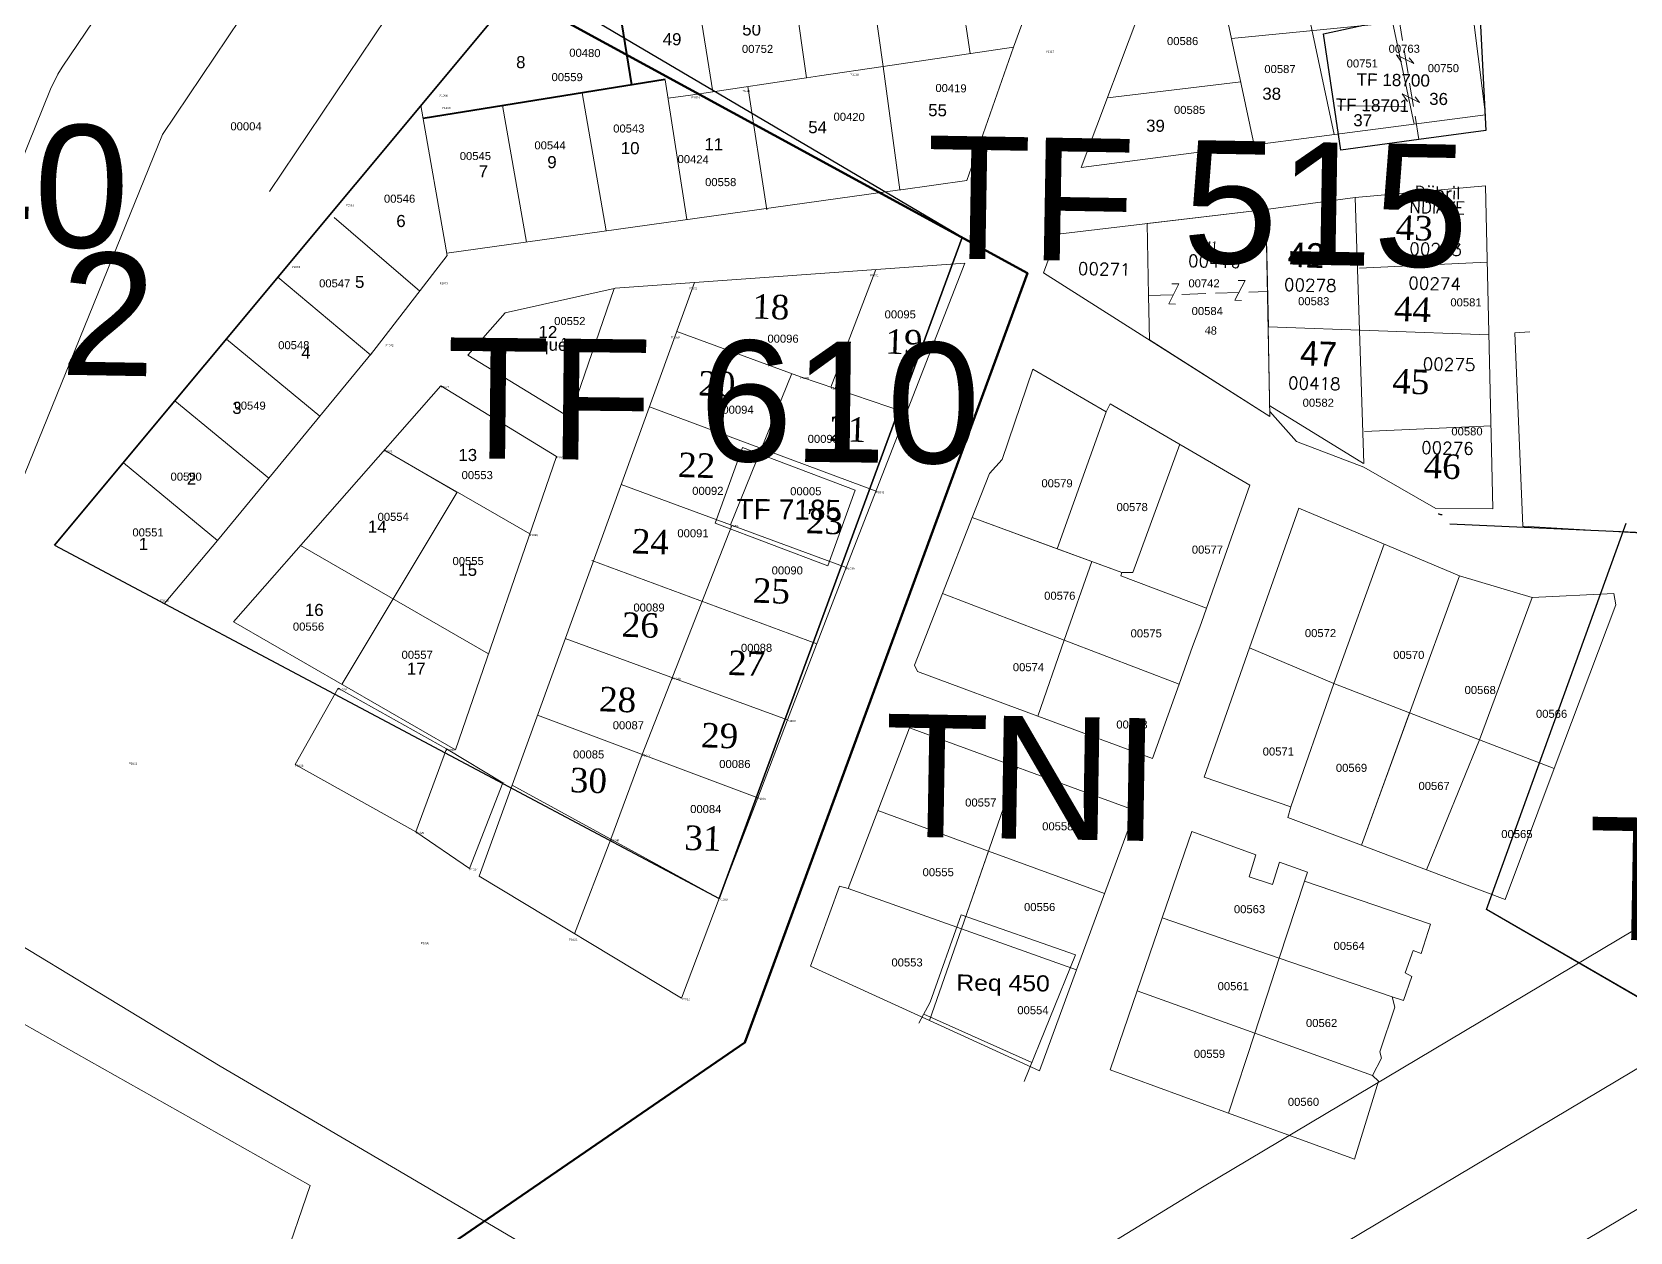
# Model space of a CAD drawing. Header units: metres. Extents: x 251686 to 255059, y 1627526 to 1631912.
# Drawn here: x 253522 to 253720.6, y 1629213.7 to 1629362.8 of the extents above; entities that cross this region are included whole.
import ezdxf
from ezdxf.enums import TextEntityAlignment as Align

# ---------------------------------------------------------------- set-up
doc = ezdxf.new("R2010")
doc.units = ezdxf.units.M
doc.header["$MEASUREMENT"] = 0
doc.linetypes.add('DGN Style 3', pattern=[4.156684, 2.96906, -1.187624])
for name, color, linetype, lineweight in [('610_515', 7, 'Continuous', 0), ('Autorisation de Morceller', 7, 'Continuous', 0), ('emprise_ht_pik_rufisque', 7, 'Continuous', 0), ('MORCELLEMENT', 7, 'Continuous', 0), ('Numero Parcelles', 7, 'Continuous', 13), ('Numero_TF', 7, 'Continuous', 0), ('Régularisation', 1, 'Continuous', 40), ('Réquisition', 240, 'Continuous', 0)]:
    doc.layers.add(name, color=color, linetype=linetype, lineweight=lineweight)
for name, color, linetype in [('A_revoir_niveau_0', 7, 'Continuous'), ('historique_numero_parcelle', 7, 'Continuous'), ('limites_parcelles', 7, 'Continuous'), ('limites_sections', 7, 'Continuous'), ('limites_tf', 7, 'Continuous'), ('numero_lot', 7, 'Continuous'), ('numero_parcelle', 7, 'Continuous'), ('toponymie', 7, 'Continuous')]:
    doc.layers.add(name, color=color, linetype=linetype)
doc.layers.add('Lignes HT Vectorisées', color=6, linetype='Continuous', lineweight=0, true_color=0xff00ff)
doc.styles.add('Style-Arial', font='arial.ttf')
doc.styles.add('Style-FANCY', font='times.ttf')
doc.styles.add('Style-Times New Roman', font='times.ttf')
doc.styles.add('Style-txt', font='txt.shx')

# ---------------------------------------------------------------- blocks, each defined once
blk = doc.blocks.new('*U81')
at = {"layer": 'Réquisition', "color": 3, "linetype": 'Continuous', "lineweight": 13}
for p, q in [((-8.340192, -0.490667, -0.000015), (-4.489091, 10.350776, -0.000015)), ((-4.489091, 10.350776, -0.000015), (9.742604, 5.4016, -0.000015)), ((9.742604, 5.4016, -0.000015), (3.361718, -10.350764, -0.000015)), ((-9.742631, -3.088123, -0.000015), (-8.340192, -0.490667, -0.000015)), ((4.325727, -7.970934, -0.000015), (-9.137345, -1.967074, -0.000015))]:
    blk.add_line(p, q, dxfattribs=at)

msp = doc.modelspace()

# ---------------------------------------------------------------- linework, layer by layer
at = {"layer": '610_515'}
for p, q in [((253648.74, 1629373.88), (253643.964233, 1629360.913858)), ((253627.798268, 1629358.51416), (253626.047503, 1629370.806068)), ((253618.257286, 1629357.097883), (253616.51098, 1629369.492621)), ((253604.593112, 1629367.835667), (253606.599986, 1629355.367458)), ((253643.964233, 1629360.913858), (253627.798268, 1629358.51416)), ((253617.106433, 1629356.927049), (253606.599986, 1629355.367458)), ((253618.257286, 1629357.097883), (253617.106433, 1629356.927049)), ((253618.257286, 1629357.097883), (253619.881408, 1629357.33897)), ((253619.881408, 1629357.33897), (253627.798268, 1629358.51416)), ((253627.798268, 1629358.51416), (253629.855481, 1629343.166846)), ((253603.817272, 1629354.954388), (253601.054149, 1629354.544226)), ((253606.599986, 1629355.367458), (253603.817272, 1629354.954388)), ((253629.855481, 1629343.166846), (253573.533558, 1629335.296534)), ((253559.553531, 1629339.753409), (253570.17282, 1629330.587034)), ((253573.582908, 1629335.014621), (253564.069234, 1629322.662264))]:
    msp.add_line(p, q, dxfattribs=at)
at = {"layer": '610_515', "flags": 128}
msp.add_lwpolyline([(253629.855481, 1629343.166846), (253627.798268, 1629358.51416), (253643.964233, 1629360.913858), (253638.193136, 1629344.331933), (253629.98171, 1629343.184485), (253629.855481, 1629343.166846)], close=True, dxfattribs=at)
at = {"layer": 'A_revoir_niveau_0', "color": 7, "linetype": 'Continuous', "lineweight": 0}
for p, q in [((253663.440413, 1629375.410371), (253652.402909, 1629345.944224)), ((253702.63396, 1629352.484397), (253652.402909, 1629345.944224)), ((253702.85602, 1629334.179981), (253687.003393, 1629333.4442)), ((253703.333447, 1629313.860265), (253687.621764, 1629313.131026)), ((253574.609287, 1629273.580029), (253547.016181, 1629289.480898)), ((253545.377207, 1629234.292899), (253495.540149, 1629264.446345)), ((253491.575462, 1629256.051591), (253556.538471, 1629219.456832)), ((253568.362659, 1629220.830995), (253545.377207, 1629234.292899)), ((253614.09317, 1629193.947215), (253568.362659, 1629220.830995)), ((253556.538471, 1629219.456832), (253549.133451, 1629197.799326))]:
    msp.add_line(p, q, dxfattribs=at)
at = {"layer": 'A_revoir_niveau_0', "color": 2, "lineweight": 0, "ltscale": 39.366323}
for p, q in [((253703.575769, 1629303.546865), (253702.632921, 1629343.675278)), ((253696.458802, 1629303.567756), (253703.575769, 1629303.546865))]:
    msp.add_line(p, q, dxfattribs=at)
at = {"layer": 'A_revoir_niveau_0', "color": 7, "linetype": 'Continuous', "lineweight": 0, "ltscale": 39.366323}
msp.add_line((253687.522482, 1629309.175318), (253686.46721, 1629342.213172), dxfattribs=at)
at = {"layer": 'A_revoir_niveau_0', "color": 7, "linetype": 'DGN Style 3', "lineweight": 0}
msp.add_line((253660.769106, 1629330.023635), (253675.570014, 1629330.548852), dxfattribs=at)
at = {"layer": 'A_revoir_niveau_0', "color": 1, "lineweight": 0, "ltscale": 39.366323}
for p, q in [((253660.881204, 1629324.512679), (253660.769106, 1629330.023635)), ((253675.554023, 1629330.548284), (253675.640882, 1629326.142165)), ((253675.640882, 1629326.142165), (253675.860616, 1629314.995689)), ((253675.860616, 1629314.995689), (253660.881204, 1629324.512679))]:
    msp.add_line(p, q, dxfattribs=at)
at = {"layer": 'A_revoir_niveau_0', "color": 7, "lineweight": 0, "ltscale": 39.366323, "flags": 128}
for points in [[(253675.664795, 1629326.141309), (253675.351076, 1629340.730018), (253686.46721, 1629342.213172), (253702.632921, 1629343.675278), (253703.575769, 1629303.546865), (253696.458802, 1629303.567756)], [(253675.640958, 1629326.142174), (253703.068267, 1629325.146587)], [(253675.844324, 1629316.34011), (253687.496874, 1629309.167521)], [(253696.458802, 1629303.567756), (253687.526399, 1629308.730392), (253679.167215, 1629311.917085), (253675.858468, 1629315.640696)]]:
    msp.add_lwpolyline(points, dxfattribs=at)
at = {"layer": 'A_revoir_niveau_0', "color": 1, "lineweight": 0, "ltscale": 39.366323, "flags": 128}
msp.add_lwpolyline([(253675.351, 1629340.730007), (253675.554099, 1629330.548301), (253675.640958, 1629326.142181), (253675.860692, 1629314.995705), (253660.881279, 1629324.512695), (253660.769181, 1629330.023651), (253660.593232, 1629338.97514), (253675.351, 1629340.730007)], close=True, dxfattribs=at)
msp.add_lwpolyline([(253647.726475, 1629332.870378), (253675.860616, 1629314.995689)], dxfattribs=at)
at = {"layer": 'A_revoir_niveau_0', "color": 1, "lineweight": 0, "ltscale": 39.366323}
msp.add_3dface([(253675.351, 1629340.73), (253675.860616, 1629314.995689), (253647.726475, 1629332.870378), (253649.473479, 1629337.65286)], dxfattribs=at)
at = {"layer": 'Autorisation de Morceller', "color": 7, "linetype": 'Continuous', "lineweight": 0}
for p, q in [((253552.548795, 1629332.318434), (253558.959859, 1629340.00151)), ((253546.147731, 1629324.635253), (253552.548795, 1629332.318434)), ((253564.087831, 1629322.646684), (253552.548795, 1629332.318434)), ((253539.746666, 1629316.952072), (253546.147731, 1629324.635253)), ((253546.147731, 1629324.635253), (253557.767602, 1629315.042658)), ((253564.320276, 1629322.988212), (253551.40622, 1629307.329058)), ((253533.345601, 1629309.268891), (253539.746666, 1629316.952072)), ((253551.40622, 1629307.329058), (253539.746666, 1629316.952072)), ((253524.787341, 1629299.008229), (253533.345601, 1629309.268891)), ((253533.345601, 1629309.268891), (253545.034839, 1629299.615564)), ((253545.034839, 1629299.615564), (253551.40622, 1629307.329058)), ((253545.034839, 1629299.615564), (253538.391791, 1629291.744914)), ((253538.391791, 1629291.744914), (253524.787341, 1629299.008229))]:
    msp.add_line(p, q, dxfattribs=at)
at = {"layer": 'emprise_ht_pik_rufisque', "color": 1}
for p, q in [((253525.741591, 1629358.412025), (253684.095096, 1629593.891782)), ((253708.885311, 1629576.995585), (253551.502536, 1629342.959355)), ((253667.471785, 1629219.236685), (253981.396731, 1629406.27601)), ((253996.838788, 1629380.555511), (253682.973054, 1629193.551829)), ((253524.29115, 1629355.685383), (253525.198514, 1629357.541564)), ((253525.198514, 1629357.541564), (253525.741591, 1629358.412025)), ((253425.564981, 1629112.575036), (253524.29115, 1629355.685383)), ((253351.406311, 1629026.032345), (253667.471785, 1629219.236685))]:
    msp.add_line(p, q, dxfattribs=at)
at = {"layer": 'Lignes HT Vectorisées', "color": 5, "flags": 128}
for points in [[(252300.518457, 1628679.779301), (252309.336602, 1628700.771082), (252580.077166, 1628648.773693), (252824.632129, 1628734.41955), (253013.710555, 1628846.692424), (253204.211081, 1628962.646401), (253437.574136, 1629102.280594), (253538.188903, 1629350.041559), (253696.542409, 1629585.521315), (253756.669149, 1629670.287472)], [(252300.518457, 1628679.779301), (252535.311637, 1628633.247882), (252681.576934, 1628604.669463), (252988.818538, 1628790.478887), (253359.183284, 1629013.205735), (253675.222294, 1629206.394463), (253989.117803, 1629393.415688), (254273.85418, 1629565.672671)]]:
    msp.add_lwpolyline(points, dxfattribs=at)
at = {"layer": 'limites_parcelles', "color": 7, "linetype": 'Continuous', "lineweight": 0}
for p, q in [((253699.042508, 1629381.659197), (253702.63396, 1629352.484397)), ((253687.749509, 1629379.677067), (253693.7854, 1629351.332298)), ((253594.479111, 1629330.934837), (253637.927384, 1629334.054882)), ((253626.854551, 1629333.259736), (253621.260847, 1629318.660728)), ((253637.927384, 1629334.054882), (253623.186116, 1629296.228023)), ((253580.782007, 1629327.895806), (253594.36137, 1629330.926742)), ((253594.36137, 1629330.926742), (253588.838762, 1629314.892815)), ((253594.36137, 1629330.926742), (253594.479815, 1629330.935247)), ((253576.154042, 1629322.630635), (253580.782007, 1629327.895806)), ((253617.513215, 1629319.938416), (253602.12655, 1629325.58245)), ((253576.154042, 1629322.630635), (253588.838762, 1629314.892815)), ((253608.794668, 1629301.545774), (253616.421267, 1629320.338957)), ((253617.513215, 1629319.938416), (253630.677151, 1629315.450408)), ((253547.016181, 1629289.480898), (253572.802853, 1629318.818034)), ((253572.802853, 1629318.818034), (253587.171724, 1629310.052864)), ((253598.716871, 1629316.191318), (253626.892406, 1629305.738555)), ((253583.850272, 1629300.409611), (253565.776847, 1629310.824646)), ((253565.776847, 1629310.824646), (253574.805381, 1629305.602532)), ((253587.171724, 1629310.052864), (253574.609287, 1629273.580029)), ((253574.81356, 1629305.617128), (253560.534632, 1629281.804534)), ((253623.186116, 1629296.228023), (253595.220537, 1629306.56152)), ((253608.979238, 1629301.477574), (253597.824199, 1629273.016666)), ((253578.725605, 1629285.531038), (253555.37296, 1629298.988289)), ((253619.526933, 1629286.767475), (253591.561355, 1629297.100973)), ((253623.186116, 1629296.228023), (253615.867751, 1629277.306928)), ((253615.867751, 1629277.306928), (253588.270171, 1629287.418429)), ((253612.179938, 1629267.632472), (253584.813029, 1629277.896572)), ((253612.179938, 1629267.632472), (253615.867751, 1629277.306928)), ((253573.487249, 1629273.712782), (253569.699976, 1629263.404965)), ((253573.487953, 1629273.713192), (253569.70068, 1629263.405375)), ((253580.496303, 1629269.4994), (253573.487249, 1629273.712782)), ((253597.824199, 1629273.016666), (253593.936218, 1629262.469778)), ((253576.370891, 1629258.856057), (253580.496303, 1629269.4994)), ((253607.410131, 1629255.117442), (253581.646741, 1629269.175802)), ((253607.410131, 1629255.117442), (253612.179938, 1629267.632472)), ((253569.699976, 1629263.404965), (253576.370891, 1629258.856057)), ((253593.936218, 1629262.469778), (253589.428999, 1629250.735653)), ((253577.544701, 1629257.877733), (253602.73015, 1629242.74209)), ((253602.73015, 1629242.74209), (253607.410131, 1629255.117442))]:
    msp.add_line(p, q, dxfattribs=at)
at = {"layer": 'limites_parcelles', "color": 7, "lineweight": 0}
for p, q in [((253677.893665, 1629377.947184), (253683.837012, 1629350.037001)), ((253668.03782, 1629376.217301), (253673.888625, 1629348.741703)), ((253706.315123, 1629325.405174), (253708.153453, 1629325.540532)), ((253707.274142, 1629301.378253), (253706.315123, 1629325.405174)), ((253649.410596, 1629298.579762), (253655.492836, 1629315.584587)), ((253655.492836, 1629315.584587), (253656.014419, 1629316.580826)), ((253656.014419, 1629316.580826), (253673.367861, 1629306.480685)), ((253664.652367, 1629311.553322), (253658.820599, 1629295.63272)), ((253673.367861, 1629306.480685), (253667.141472, 1629288.81674)), ((253673.319324, 1629286.245979), (253679.445051, 1629303.624352)), ((253679.445051, 1629303.624352), (253699.417444, 1629295.191782)), ((253734.998113, 1629299.74839), (253707.274142, 1629301.378253)), ((253690.063338, 1629299.141191), (253683.779168, 1629281.827979)), ((253657.431529, 1629295.622098), (253649.410596, 1629298.579762)), ((253650.293454, 1629287.208328), (253653.703106, 1629296.996928)), ((253653.703106, 1629296.996928), (253657.431529, 1629295.622098)), ((253657.431529, 1629295.622098), (253657.302272, 1629295.22421)), ((253657.302272, 1629295.22421), (253667.983165, 1629291.204578)), ((253658.820599, 1629295.63272), (253657.431529, 1629295.622098)), ((253687.220703, 1629261.736799), (253699.417444, 1629295.191782)), ((253699.417444, 1629295.191782), (253708.437419, 1629292.534383)), ((253701.891699, 1629274.82227), (253708.437419, 1629292.534383)), ((253708.437419, 1629292.534383), (253718.620895, 1629293.009151)), ((253718.829955, 1629291.621598), (253711.186653, 1629271.25626)), ((253718.620895, 1629293.009151), (253718.829955, 1629291.621598)), ((253664.563385, 1629281.763111), (253650.293454, 1629287.208328)), ((253667.141472, 1629288.81674), (253666.233634, 1629286.428397)), ((253666.233634, 1629286.428397), (253664.563385, 1629281.763111)), ((253683.779168, 1629281.827979), (253673.319324, 1629286.245979)), ((253693.214837, 1629278.178376), (253701.891699, 1629274.82227)), ((253623.415874, 1629256.343507), (253631.037982, 1629276.316262)), ((253631.037982, 1629276.316262), (253659.097186, 1629266.038085)), ((253701.891699, 1629274.82227), (253695.299776, 1629258.691061)), ((253711.186653, 1629271.25626), (253701.891699, 1629274.82227)), ((253637.501119, 1629251.333062), (253644.487915, 1629271.389508)), ((253627.112362, 1629266.029678), (253640.869517, 1629261.002458)), ((253659.097186, 1629266.038085), (253651.815804, 1629246.241001)), ((253662.470282, 1629252.724785), (253666.14734, 1629263.455591)), ((253666.14734, 1629263.455591), (253674.107641, 1629260.539707)), ((253695.299776, 1629258.691061), (253687.220703, 1629261.736799)), ((253640.869517, 1629261.002458), (253637.501119, 1629251.333062)), ((253640.869517, 1629261.002458), (253655.304906, 1629255.727394)), ((253674.107641, 1629260.539707), (253673.268478, 1629257.821139)), ((253676.186497, 1629256.8512), (253677.025154, 1629259.635915)), ((253677.025154, 1629259.635915), (253680.540511, 1629258.405944)), ((253673.268478, 1629257.821139), (253676.186497, 1629256.8512)), ((253680.540511, 1629258.405944), (253680.152233, 1629257.278424)), ((253637.501119, 1629251.333062), (253623.415874, 1629256.343507)), ((253680.152233, 1629257.278424), (253677.014763, 1629247.711157)), ((253677.014763, 1629247.711157), (253662.470282, 1629252.724785)), ((253651.815804, 1629246.241001), (253637.501119, 1629251.333062))]:
    msp.add_line(p, q, dxfattribs=at)
at = {"layer": 'limites_parcelles', "color": 7, "linetype": 'Continuous', "lineweight": 0, "flags": 128}
for points in [[(253577.544701, 1629257.877733), (253604.326614, 1629331.641992)], [(253569.70068, 1629263.405375), (253554.683594, 1629271.768285), (253560.047886, 1629281.258007), (253573.487953, 1629273.713192)]]:
    msp.add_lwpolyline(points, dxfattribs=at)
at = {"layer": 'limites_parcelles', "color": 7, "lineweight": 0, "flags": 128}
for points in [[(253655.492836, 1629315.584587), (253649.410596, 1629298.579762), (253638.856172, 1629302.471633), (253640.998337, 1629307.932651), (253642.572695, 1629309.66459), (253646.389842, 1629320.873135), (253655.492836, 1629315.584587)], [(253650.293454, 1629287.208328), (253647.008761, 1629277.778468), (253632.05781, 1629283.322622), (253631.654864, 1629284.113341), (253635.137505, 1629292.991638), (253650.293454, 1629287.208328)], [(253693.214837, 1629278.178376), (253687.220703, 1629261.736799), (253678.085256, 1629265.18078), (253678.472018, 1629266.506738), (253683.779168, 1629281.827979), (253693.214837, 1629278.178376)], [(253637.501119, 1629251.333062), (253633.535531, 1629239.949362), (253618.726688, 1629246.715895), (253622.355007, 1629256.666145), (253623.415874, 1629256.343507), (253637.501119, 1629251.333062)], [(253677.014763, 1629247.711157), (253680.152233, 1629257.278424), (253695.80471, 1629251.907657), (253694.641897, 1629248.260513), (253693.64667, 1629248.649803), (253692.67572, 1629245.864077), (253693.473014, 1629245.407123), (253692.437436, 1629242.422453), (253691.044826, 1629242.874855), (253677.014763, 1629247.711157)], [(253673.959466, 1629238.394462), (253677.014763, 1629247.711157), (253691.044826, 1629242.874855), (253691.385166, 1629241.620606), (253689.509413, 1629236.04966), (253689.713921, 1629235.257423), (253688.605621, 1629233.132147), (253673.959466, 1629238.394462)], [(253670.696701, 1629228.445122), (253673.959466, 1629238.394462), (253688.605621, 1629233.132147), (253689.338793, 1629232.410103), (253686.369913, 1629222.729495), (253670.696701, 1629228.445122)]]:
    msp.add_lwpolyline(points, close=True, dxfattribs=at)
at = {"layer": 'limites_parcelles', "color": 7, "lineweight": 0}
for points in [[(253650.293454, 1629287.208328), (253635.137505, 1629292.991638), (253638.856172, 1629302.471633), (253653.703106, 1629296.996928)], [(253664.563385, 1629281.763111), (253661.246593, 1629272.498755), (253647.008761, 1629277.778468), (253650.293454, 1629287.208328)], [(253683.779168, 1629281.827979), (253678.472018, 1629266.506738), (253667.661362, 1629270.194627), (253673.319324, 1629286.245979)], [(253711.186653, 1629271.25626), (253705.086158, 1629255.001684), (253695.299776, 1629258.691061), (253701.891699, 1629274.82227)], [(253677.014763, 1629247.711157), (253673.959466, 1629238.394462), (253659.357558, 1629243.64088), (253662.470282, 1629252.724785)], [(253633.535531, 1629239.949362), (253637.501119, 1629251.333062), (253651.815804, 1629246.241001), (253647.204554, 1629233.703641)], [(253673.959466, 1629238.394462), (253670.696701, 1629228.445122), (253655.988475, 1629233.808843), (253659.357558, 1629243.64088)]]:
    msp.add_3dface(points, dxfattribs=at)
at = {"layer": 'limites_sections', "color": 112, "linetype": 'Continuous', "lineweight": 40, "flags": 128}
msp.add_lwpolyline([(253296.433833, 1629591.041829), (253325.488232, 1629598.583625), (253335.489313, 1629603.43379), (253394.946971, 1629619.275828), (253463.160636, 1629612.887361), (253503.680442, 1629399.747351), (253514.635914, 1629393.291819), (253582.750222, 1629367.142066), (253645.724376, 1629332.796864), (253610.604382, 1629237.232821), (253568.742349, 1629208.536363), (253491.693527, 1628988.971109)], dxfattribs=at)
msp.add_lwpolyline([(254266.730159, 1629287.7978), (254255.5318, 1628934.7207), (254250.7693, 1628842.2487), (254252.604451, 1628732.803901), (254244.313956, 1628604.775537), (254169.035754, 1628626.001151), (253998.556975, 1628699.307072), (253949.11819, 1628726.583729), (253891.317458, 1628762.517835), (253742.585904, 1628844.838708), (253570.655215, 1628943.916078), (253545.430769, 1628958.160463), (253491.693527, 1628988.971109), (253568.742349, 1629208.536363), (253610.604382, 1629237.232821), (253645.724376, 1629332.796864), (253582.750222, 1629367.142066), (253662.593019, 1629378.69766), (253971.493519, 1629433.829493), (254024.768125, 1629444.484354), (254097.221642, 1629442.494943), (254172.484174, 1629409.319252), (254266.730159, 1629287.7978)], close=True, dxfattribs=at)
at = {"layer": 'limites_tf', "color": 1, "linetype": 'Continuous', "lineweight": 30}
for p, q in [((253524.787341, 1629299.008229), (253580.826629, 1629366.233249)), ((253637.584751, 1629337.264992), (253607.410131, 1629255.117442))]:
    msp.add_line(p, q, dxfattribs=at)
at = {"layer": 'limites_tf', "color": 7, "linetype": 'DGN Style 3', "lineweight": 0}
msp.add_line((253694.37, 1629349.41), (253691.87, 1629364.59), dxfattribs=at)
at = {"layer": 'limites_tf', "color": 5, "linetype": 'Continuous', "lineweight": 30}
for p, q in [((253701.94, 1629365.21), (253702.67, 1629350.53)), ((253702.67, 1629350.53), (253694.37, 1629349.41)), ((253702.768969, 1629253.746491), (253720.128591, 1629301.760068)), ((253769.874448, 1629214.899942), (253702.765668, 1629253.737361)), ((253769.877749, 1629214.909071), (253702.768969, 1629253.746491))]:
    msp.add_line(p, q, dxfattribs=at)
at = {"layer": 'limites_tf', "color": 5, "linetype": 'Continuous', "lineweight": 30, "flags": 128}
for points in [[(253587.104298, 1629366.996927), (253580.825924, 1629366.232839), (253524.786637, 1629299.007819), (253607.410131, 1629255.117442), (253637.584751, 1629337.264992), (253636.865927, 1629337.688364), (253589.544792, 1629365.559527), (253587.396254, 1629366.824971), (253587.104298, 1629366.996927)], [(253691.87, 1629364.59), (253701.94, 1629365.21), (253702.67, 1629350.53), (253694.37, 1629349.41), (253684.67, 1629348.09), (253682.53, 1629362.57), (253691.87, 1629364.59)]]:
    msp.add_lwpolyline(points, close=True, dxfattribs=at)
msp.add_lwpolyline([(253698.217548, 1629301.681805), (253721.294387, 1629300.636294), (253741.429309, 1629299.724068), (253742.539789, 1629299.673757)], dxfattribs=at)
at = {"layer": 'limites_tf', "color": 5, "linetype": 'Continuous', "lineweight": 30, "extrusion": (0, 0, -1)}
msp.add_arc((-253697.291644, 1629303.785742), 1, 272.569075, 300.339233, dxfattribs=at)
at = {"layer": 'limites_tf', "color": 5, "linetype": 'Continuous', "lineweight": 30}
msp.add_arc((253697.291644, 1629303.785742), 1, 239.660767, 256.144589, dxfattribs=at)
at = {"layer": 'MORCELLEMENT', "color": 7, "linetype": 'Continuous', "lineweight": 0}
for p, q in [((253593.352871, 1629338.066045), (253590.347597, 1629355.233646)), ((253610.94593, 1629356.012576), (253613.312888, 1629340.681553)), ((253573.582908, 1629335.014621), (253570.323546, 1629353.633697)), ((253583.443215, 1629336.681289), (253580.471448, 1629353.657477))]:
    msp.add_line(p, q, dxfattribs=at)
at = {"layer": 'MORCELLEMENT', "color": 7, "linetype": 'Continuous', "lineweight": 0, "flags": 128}
msp.add_lwpolyline([(253600.699091, 1629356.843972), (253603.38185, 1629339.467474)], dxfattribs=at)
at = {"layer": 'numero_lot', "color": 1, "linetype": 'Continuous', "lineweight": 0}
msp.add_line((253684.287495, 1629353.602376, -555362.700234), (253692.725463, 1629353.513731, -555362.700234), dxfattribs=at)
at = {"layer": 'numero_lot', "color": 7, "linetype": 'Continuous', "lineweight": 0, "elevation": -555362.700234, "flags": 128}
for points in [[(253692.215451, 1629359.015276), (253691.568215, 1629359.962708), (253693.74073, 1629358.870319), (253693.177089, 1629359.560497)], [(253692.936452, 1629354.166927), (253692.289217, 1629355.11436), (253694.461731, 1629354.02197), (253693.898091, 1629354.712148)]]:
    msp.add_lwpolyline(points, dxfattribs=at)
at = {"layer": 'numero_tf', "color": 5, "linetype": 'Continuous', "lineweight": 13}
for p, q in [((253606.890032, 1629301.755479), (253610.299016, 1629311.160187)), ((253610.299016, 1629311.160187), (253624.314244, 1629305.872666)), ((253624.314244, 1629305.872666), (253620.90526, 1629296.467958)), ((253620.90526, 1629296.467958), (253606.890032, 1629301.755479))]:
    msp.add_line(p, q, dxfattribs=at)
at = {"layer": 'Régularisation', "color": 7, "linetype": 'Continuous', "lineweight": 0}
for p, q in [((253636.764604, 1629372.25781), (253638.577994, 1629360.114318)), ((253671.070214, 1629361.977065), (253701.176268, 1629364.908097)), ((253672.219386, 1629356.580514), (253655.644606, 1629354.598384))]:
    msp.add_line(p, q, dxfattribs=at)
at = {"layer": 'Régularisation', "color": 1, "linetype": 'Continuous', "lineweight": 40}
for p, q in [((253596.544487, 1629356.238885), (253594.89846, 1629366.487809)), ((253570.597, 1629352.071592), (253600.689726, 1629356.904631))]:
    msp.add_line(p, q, dxfattribs=at)
at = {"layer": 'Régularisation', "color": 7, "linetype": 'Continuous', "lineweight": 0, "flags": 128}
for points in [[(253663.664353, 1629331.48061), (253664.544844, 1629331.47136), (253663.268937, 1629329.026098), (253664.105376, 1629328.962916)], [(253671.885795, 1629331.923914), (253672.766286, 1629331.914664), (253671.49038, 1629329.469402), (253672.326818, 1629329.406219)]]:
    msp.add_lwpolyline(points, dxfattribs=at)

# ---------------------------------------------------------------- block references
at = {"layer": 'Réquisition', "color": 3, "linetype": 'Continuous', "lineweight": 13}
msp.add_blockref('*U81', (253641.951091, 1629242.713224, 0.000015), dxfattribs=at)

# ---------------------------------------------------------------- texts
at = {"layer": 'Autorisation de Morceller', "color": 4, "linetype": 'Continuous', "lineweight": 0, "style": 'Style-Arial'}
msp.add_text('Mosquée', height=1.5, rotation=359.3981, dxfattribs=at).set_placement((253581.082213, 1629324.736227), align=Align.TOP_LEFT)
at = {"layer": 'historique_numero_parcelle', "color": 7, "lineweight": 0, "style": 'Style-txt'}
msp.add_text('00416', height=1.524, rotation=358.72223, dxfattribs=at).set_placement((253668.945415, 1629334.289203), align=Align.MIDDLE_CENTER)
at = {"layer": 'historique_numero_parcelle', "color": 7, "lineweight": 13, "char_height": 1, "attachment_point": 1, "rotation": 359.00277437, "line_spacing_factor": 0.6, "style": 'Style-txt'}
for s, insert in [('\\fArial|b0|i0|c00|p39;00480', (253588.773453, 1629360.719705)), ('\\fArial|b0|i0|c00|p39;00424', (253602.230692, 1629347.506264))]:
    msp.add_mtext(s, dxfattribs=dict(at, insert=insert))
at = {"layer": 'historique_numero_parcelle', "color": 7, "lineweight": 0, "char_height": 1, "attachment_point": 1, "rotation": 0.04279994, "line_spacing_factor": 0.6, "style": 'Style-txt'}
for s, insert in [('\\fArial|b0|i0|c00|p39;00751', (253685.391938, 1629359.373763)), ('\\fArial|b0|i0|c00|p39;00750', (253695.468858, 1629358.78848)), ('\\fArial|b0|i0|c00|p39;00584', (253666.123377, 1629328.609755))]:
    msp.add_mtext(s, dxfattribs=dict(at, insert=insert))
at = {"layer": 'limites_parcelles', "color": 7, "linetype": 'Continuous', "lineweight": 0, "style": 'Style-Arial'}
msp.add_text('P1077', height=0.254, rotation=359, dxfattribs=at).set_placement((253572.802853, 1629318.818034), align=Align.TOP_LEFT)
at = {"layer": 'Numero Parcelles', "color": 210, "lineweight": 0, "style": 'Style-txt'}
for s, p in [('00273', (253696.45005, 1629335.777101)), ('00271', (253655.256747, 1629333.330469)), ('00278', (253680.873165, 1629331.330453)), ('00274', (253696.324633, 1629331.52114)), ('00275', (253698.116776, 1629321.491155)), ('00418', (253681.375821, 1629319.108815)), ('00276', (253697.915168, 1629311.085625))]:
    msp.add_text(s, height=1.524, rotation=358.72223, dxfattribs=at).set_placement(p, align=Align.MIDDLE_CENTER)
at = {"layer": 'Numero Parcelles', "color": 4, "lineweight": 0, "insert": (253696.652995, 1629341.914242), "char_height": 1.524, "attachment_point": 5, "rotation": 358.72225506, "line_spacing_factor": 0.72, "style": 'Style-txt'}
msp.add_mtext('Djibril\\PNDIAYE', dxfattribs=at)
at = {"layer": 'numero_lot', "color": 7, "linetype": 'Continuous', "lineweight": 0, "style": 'Style-Arial'}
for s, p in [('49', (253600.381453, 1629362.649378)), ('50', (253610.269404, 1629363.860272)), ('8', (253582.16256, 1629359.79323)), ('38', (253674.915712, 1629355.878754)), ('36', (253695.661354, 1629355.22846)), ('55', (253633.382772, 1629353.828297)), ('54', (253618.474972, 1629351.709619)), ('39', (253660.471385, 1629351.899952)), ('37', (253686.226733, 1629352.575724)), ('10', (253595.173604, 1629349.121421)), ('11', (253605.56445, 1629349.603766)), ('9', (253586.036217, 1629347.371149)), ('7', (253577.502468, 1629346.219267)), ('6', (253567.266861, 1629340.056283)), ('5', (253562.139716, 1629332.487014)), ('12', (253584.954334, 1629326.270629)), ('4', (253555.454925, 1629323.695801)), ('3', (253546.882083, 1629316.835714)), ('13', (253574.984917, 1629310.991514)), ('2', (253541.238088, 1629308.033568)), ('14', (253563.735125, 1629302.089234)), ('1', (253535.25446, 1629299.930004)), ('15', (253574.982768, 1629296.721457)), ('16', (253555.906183, 1629291.738973)), ('17', (253568.583513, 1629284.433505))]:
    msp.add_text(s, height=1.5, rotation=359.3981, dxfattribs=at).set_placement(p, align=Align.TOP_LEFT)
at = {"layer": 'numero_lot', "color": 7, "linetype": 'Continuous', "lineweight": 0}
for s, height, style, p in [('43', 3.048, 'Style-FANCY', (253693.805149, 1629338.44786)), ('41', 0.999905, 'Style-Times New Roman', (253668.575389, 1629336.27324)), ('44', 3.048, 'Style-FANCY', (253693.579465, 1629328.329736)), ('48', 0.999905, 'Style-Times New Roman', (253668.501551, 1629325.708148)), ('45', 3.048, 'Style-FANCY', (253693.379247, 1629319.353363)), ('46', 3.048, 'Style-FANCY', (253697.270959, 1629308.823723))]:
    msp.add_text(s, height=height, rotation=357.72223, dxfattribs=dict(at, style=style)).set_placement(p, align=Align.MIDDLE_CENTER)
at = {"layer": 'numero_lot', "color": 7, "linetype": 'Continuous', "lineweight": 0, "style": 'Style-Arial'}
msp.add_text('lot 2', height=15.24, rotation=359.0028, dxfattribs=at).set_placement((253497.003848, 1629320.696102))
at = {"layer": 'numero_lot', "color": 7, "linetype": 'Continuous', "lineweight": 13, "style": 'Style-FANCY'}
for s, p in [('18', (253613.824808, 1629328.637116)), ('19', (253630.364953, 1629324.277314)), ('20', (253607.11057, 1629319.073057)), ('21', (253623.380262, 1629313.427142)), ('22', (253604.602447, 1629308.939105)), ('23', (253620.501649, 1629301.959175)), ('24', (253598.844276, 1629299.446792)), ('25', (253613.889763, 1629293.330426)), ('26', (253597.600206, 1629289.091411)), ('27', (253610.808673, 1629284.337507)), ('28', (253594.780221, 1629279.827855)), ('29', (253607.461835, 1629275.349226)), ('30', (253591.149063, 1629269.78022)), ('31', (253605.378734, 1629262.613776))]:
    msp.add_text(s, height=3.048, rotation=358, dxfattribs=at).set_placement(p, align=Align.MIDDLE_CENTER)
at = {"layer": 'numero_lot', "color": 7, "linetype": 'Continuous', "lineweight": 0, "char_height": 3.047709, "attachment_point": 5, "rotation": 357.72223686, "line_spacing_factor": 0.6, "style": 'Style-FANCY'}
for s, insert in [('\\FFANCY;42', (253680.331817, 1629335.056841)), ('\\FFANCY;42', (253680.357425, 1629335.064638)), ('\\FFANCY;47', (253681.889706, 1629322.811533)), ('\\FFANCY;47', (253681.915314, 1629322.81933))]:
    msp.add_mtext(s, dxfattribs=dict(at, insert=insert))
at = {"layer": 'numero_parcelle', "color": 5, "style": 'Style-Arial'}
for s, rotation, p in [('00559', 0.0028, (253586.55793, 1629357.677901)), ('00419', 359.0028, (253634.279203, 1629356.33709)), ('00420', 359.0028, (253621.618777, 1629352.768551)), ('00543', 0.0028, (253594.223269, 1629351.290377)), ('00544', 0.0028, (253584.430523, 1629349.199208)), ('00545', 0.0028, (253575.151077, 1629347.870853)), ('00558', 0.0028, (253605.643728, 1629344.633186)), ('00546', 0.0028, (253565.728101, 1629342.572019)), ('00547', 0.0028, (253557.664844, 1629332.053853)), ('00552', 0.0028, (253586.88328, 1629327.369607)), ('00548', 0.0028, (253552.580434, 1629324.366986)), ('00549', 0.0028, (253547.148804, 1629316.858361)), ('00550', 0.0028, (253539.197125, 1629308.033468)), ('00553', 0.0028, (253575.377172, 1629308.224481)), ('00554', 0.0028, (253564.937192, 1629303.038177)), ('00551', 0.0028, (253534.459608, 1629301.103723)), ('00555', 0.0028, (253574.246767, 1629297.542548)), ('00556', 0.0028, (253554.408417, 1629289.399605)), ('00557', 0.0028, (253567.913489, 1629285.896816))]:
    msp.add_text(s, height=1, rotation=rotation, dxfattribs=at).set_placement(p, align=Align.TOP_LEFT)
at = {"layer": 'numero_parcelle', "color": 5, "char_height": 1, "attachment_point": 1, "line_spacing_factor": 0.6, "style": 'Style-txt'}
for s, insert, rotation in [('\\fArial|b0|i0|c00|p39;00752', (253610.225206, 1629361.183705), 0.04279994), ('\\fArial|b0|i0|c00|p39;00586', (253663.060319, 1629362.156338), 0.04279994), ('\\fArial|b0|i0|c00|p39;00763', (253690.609969, 1629361.200123), 0.04279994), ('\\fArial|b0|i0|c00|p39;00587', (253675.160986, 1629358.679123), 0.04279994), ('\\fArial|b0|i0|c00|p39;00585', (253663.928209, 1629353.60525), 0.04279994), ('\\fArial|b0|i0|c00|p39;00004', (253546.639927, 1629351.566385), 0.00280749), ('\\fArial|b0|i0|c00|p39;00742', (253665.722549, 1629332.053428), 0.04279994), ('\\fArial|b0|i0|c00|p39;00583', (253679.354954, 1629329.83241), 0.04279994), ('\\fArial|b0|i0|c00|p39;00581', (253698.283748, 1629329.687155), 0.04279994), ('\\fArial|b0|i0|c00|p39;00095', (253627.960998, 1629328.196981, -555362.700235), 0.00280749), ('\\fArial|b0|i0|c00|p39;00096', (253613.392431, 1629325.179786), 0.00280749), ('\\fArial|b0|i0|c00|p39;00582', (253679.921549, 1629317.216183), 0.04279994), ('\\fArial|b0|i0|c00|p39;00094', (253607.795724, 1629316.34945), 0.00280749), ('\\fArial|b0|i0|c00|p39;00580', (253698.406344, 1629313.653991), 0.04279994), ('\\fArial|b0|i0|c00|p39;00093', (253618.396546, 1629312.725058), 0.00280749), ('\\fArial|b0|i0|c00|p39;00579', (253647.448472, 1629307.20818), 0.04279994), ('\\fArial|b0|i0|c00|p39;00092', (253604.042638, 1629306.267052), 0.00280749), ('\\fArial|b0|i0|c00|p39;00005', (253616.220548, 1629306.217064), 0.00280749), ('\\fArial|b0|i0|c00|p39;00578', (253656.787456, 1629304.251507), 0.04279994), ('\\fArial|b0|i0|c00|p39;00091', (253602.199017, 1629300.995209), 0.00280749), ('\\fArial|b0|i0|c00|p39;00577', (253666.14425, 1629298.965676), 0.04279994), ('\\fArial|b0|i0|c00|p39;00090', (253613.91918, 1629296.382348), 0.00280749), ('\\fArial|b0|i0|c00|p39;00576', (253647.788226, 1629293.235012), 0.04279994), ('\\fArial|b0|i0|c00|p39;00089', (253596.733997, 1629291.769486), 0.00280749), ('\\fArial|b0|i0|c00|p39;00575', (253658.536189, 1629288.557132), 0.04279994), ('\\fArial|b0|i0|c00|p39;00572', (253680.198141, 1629288.591314), 0.04279994), ('\\fArial|b0|i0|c00|p39;00088', (253610.100251, 1629286.761236), 0.00280749), ('\\fArial|b0|i0|c00|p39;00570', (253691.165615, 1629285.880023), 0.04279994), ('\\fArial|b0|i0|c00|p39;00574', (253643.896675, 1629284.353937), 0.04279994), ('\\fArial|b0|i0|c00|p39;00568', (253700.049494, 1629281.522294), 0.04279994), ('\\fArial|b0|i0|c00|p39;00573', (253656.761154, 1629277.231492), 0.04279994), ('\\fArial|b0|i0|c00|p39;00566', (253708.922686, 1629278.56206), 0.04279994), ('\\fArial|b0|i0|c00|p39;00087', (253594.166096, 1629277.140124), 0.00280749), ('\\fArial|b0|i0|c00|p39;00085', (253589.227825, 1629273.515732), 0.00280749), ('\\fArial|b0|i0|c00|p39;00571', (253674.95374, 1629273.87666), 0.04279994), ('\\fArial|b0|i0|c00|p39;00086', (253607.400663, 1629272.329568), 0.00280749), ('\\fArial|b0|i0|c00|p39;00569', (253684.052704, 1629271.849869), 0.04279994), ('\\fArial|b0|i0|c00|p39;00567', (253694.317929, 1629269.599067), 0.04279994), ('\\fArial|b0|i0|c00|p39;00557', (253637.969615, 1629267.537698), 0.04279994), ('\\fArial|b0|i0|c00|p39;00084', (253603.790013, 1629266.728245), 0.00280749), ('\\fArial|b0|i0|c00|p39;00558', (253647.541495, 1629264.582806), 0.04279994), ('\\fArial|b0|i0|c00|p39;00565', (253704.611649, 1629263.621613), 0.04279994), ('\\fArial|b0|i0|c00|p39;00555', (253632.678908, 1629258.878854), 0.04279994), ('\\fArial|b0|i0|c00|p39;00556', (253645.289119, 1629254.549618), 0.04279994), ('\\fArial|b0|i0|c00|p39;00563', (253671.377009, 1629254.283238), 0.04279994), ('\\fArial|b0|i0|c00|p39;00564', (253683.756106, 1629249.719306), 0.04279994), ('\\fArial|b0|i0|c00|p39;00553', (253628.805166, 1629247.668621), 0.04279994), ('\\fArial|b0|i0|c00|p39;00561', (253669.353967, 1629244.717663), 0.04279994), ('\\fArial|b0|i0|c00|p39;00554', (253644.455489, 1629241.732125), 0.04279994), ('\\fArial|b0|i0|c00|p39;00562', (253680.335689, 1629240.143045), 0.04279994), ('\\fArial|b0|i0|c00|p39;00559', (253666.390437, 1629236.309543), 0.04279994), ('\\fArial|b0|i0|c00|p39;00560', (253678.081532, 1629230.342773), 0.04279994)]:
    msp.add_mtext(s, dxfattribs=dict(at, insert=insert, rotation=rotation))
at = {"layer": 'numero_tf', "color": 4, "linetype": 'Continuous', "lineweight": 0, "style": 'Style-Arial'}
for s, height, rotation, p in [('TF 18700', 1.524, 359.0028, (253686.616842, 1629356.14226)), ('TF 18701', 1.524, 359.0028, (253684.024855, 1629353.007294)), ('TF 640', 15.24, 359.0028, (253466.49936, 1629337.061267)), ('TF 515', 15.24, 359.0028, (253632.991842, 1629334.688633)), ('TF 610', 15, 359.3981, (253573.415174, 1629309.832768)), ('TNI', 15.24, 359.0028, (253627.770647, 1629262.833085)), ('TF 604', 15.24, 359.0028, (253715.244146, 1629250.043129))]:
    msp.add_text(s, height=height, rotation=rotation, dxfattribs=at).set_placement(p)
msp.add_text('TF 7185', height=2.5, rotation=359.3981, dxfattribs=at).set_placement((253609.563278, 1629304.77375), align=Align.TOP_LEFT)
at = {"layer": 'Réquisition', "color": 3, "linetype": 'Continuous', "lineweight": 13, "style": 'Style-Arial', "width": 1.1}
msp.add_text('Req 450', height=2, rotation=359.3981, dxfattribs=at).set_placement((253636.884028, 1629245.677915, -0.000018), align=Align.TOP_LEFT)
at = {"layer": 'toponymie', "color": 7, "linetype": 'Continuous', "lineweight": 0, "style": 'Style-Arial'}
for s, p in [('P1117', (253647.999033, 1629360.483746)), ('P1118', (253623.698701, 1629357.630811)), ('P1096', (253572.604562, 1629355.019977)), ('P1054', (253603.953982, 1629354.788795)), ('P1119', (253610.187841, 1629355.589441)), ('P1120', (253572.956715, 1629353.480452)), ('P1093', (253560.964576, 1629341.401416)), ('P1074', (253554.2773, 1629333.719155)), ('P1073', (253572.659564, 1629331.683023)), ('P1052', (253603.639236, 1629331.051997)), ('P1052', (253603.63994, 1629331.052407)), ('P1121', (253626.167172, 1629332.669741)), ('P1050', (253601.439171, 1629324.992454)), ('P1072', (253565.893536, 1629323.971652)), ('P1056', (253617.513215, 1629319.938416)), ('P1122', (253621.260847, 1629318.660728)), ('P1053', (253612.641664, 1629311.025398)), ('P1071', (253565.776847, 1629310.824646)), ('P1048', (253587.171724, 1629310.052864)), ('P1041', (253626.892406, 1629305.738555)), ('P1051', (253608.794668, 1629301.545774)), ('P1045', (253583.850272, 1629300.409611)), ('P1039', (253623.186116, 1629296.228023)), ('P1076', (253537.951427, 1629292.269202)), ('P1070', (253560.047886, 1629281.258007)), ('P1049', (253601.560339, 1629282.549033)), ('P1038', (253615.867751, 1629277.306928)), ('P1043', (253573.487953, 1629273.713192)), ('P1043', (253573.487953, 1629273.713192)), ('P1043', (253573.487953, 1629273.713192)), ('P1031', (253534.037673, 1629272.019081)), ('P1026', (253554.68289, 1629271.767875)), ('P1026', (253554.683594, 1629271.768285)), ('P1047', (253597.824199, 1629273.016666)), ('P', (253580.496303, 1629269.4994)), ('P1036', (253612.179938, 1629267.632472)), ('P1025', (253569.699976, 1629263.404965)), ('P1025', (253569.70068, 1629263.405375)), ('P1046', (253593.936218, 1629262.469778)), ('P1024', (253576.370891, 1629258.856057)), ('P1034', (253607.410131, 1629255.117442)), ('P1030', (253570.308891, 1629249.698173)), ('P1023', (253588.74162, 1629250.145658)), ('P1022', (253602.73015, 1629242.74209))]:
    msp.add_text(s, height=0.254, rotation=359, dxfattribs=at).set_placement(p, align=Align.TOP_LEFT)

doc.saveas('drawing.dxf')
